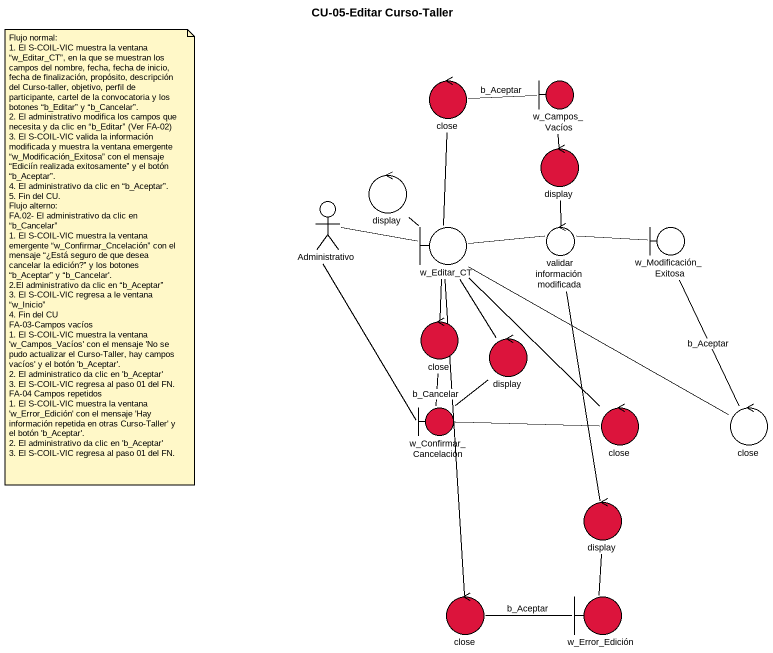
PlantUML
@startuml
title CU-05-Editar Curso-Taller
control close #DC143C
boundary w_Campos_Vacíos #DC143C
control display
control "display" as display_2 #DC143C
actor Administrativo
boundary w_Editar_CT
control "validar información modificada" as validar_información
boundary w_Modificación_Exitosa
control "close" as close_2 #DC143C
control "display" as display_3 #DC143C
boundary w_Confirmar_Cancelación #DC143C
control "close" as close_3 #DC143C
control "close" as close_4
control "display" as display_4 #DC143C
control "close" as close_5 #DC143C
boundary w_Error_Edición #DC143C
close -right- w_Campos_Vacíos : b_Aceptar
w_Campos_Vacíos -- display_2
display -- w_Editar_CT
display_2 -- validar_información
Administrativo -right- w_Editar_CT
Administrativo -- w_Confirmar_Cancelación
w_Editar_CT -up- close
w_Editar_CT -right- validar_información
w_Editar_CT -- display_3
w_Editar_CT -- close_3
w_Editar_CT -- close_4
w_Editar_CT -- close_5
validar_información -right- w_Modificación_Exitosa
validar_información -- display_4
close_2 -up- w_Editar_CT
display_3 -- w_Confirmar_Cancelación
w_Confirmar_Cancelación -up- close_2 : b_Cancelar
w_Confirmar_Cancelación -right- close_3
close_4 -up- w_Modificación_Exitosa : b_Aceptar
display_4 -- w_Error_Edición
close_5 -right- w_Error_Edición : b_Aceptar
note as N1
  Flujo normal:
  1. El S-COIL-VIC muestra la ventana “w_Editar_CT”, en la que se muestran los campos del nombre, fecha, fecha de inicio, fecha de finalización, propósito, descripción del Curso-taller, objetivo, perfil de participante, cartel de la convocatoria y los botones “b_Editar” y “b_Cancelar”.
  2. El administrativo modifica los campos que necesita y da clic en “b_Editar” (Ver FA-02)
  3. El S-COIL-VIC valida la información modificada y muestra la ventana emergente “w_Modificación_Exitosa” con el mensaje “Ediciín realizada exitosamente” y el botón “b_Aceptar”.
  4. El administrativo da clic en “b_Aceptar”.
  5. Fin del CU.
  Flujo alterno:
  FA.02- El administrativo da clic en “b_Cancelar”
  1. El S-COIL-VIC muestra la ventana emergente “w_Confirmar_Cncelación” con el mensaje “¿Está seguro de que desea cancelar la edición?” y los botones “b_Aceptar” y “b_Cancelar'.
  2.El administrativo da clic en “b_Aceptar”
  3. El S-COIL-VIC regresa a le ventana “w_Inicio”
  4. Fin del CU
  FA-03-Campos vacíos
  1. El S-COIL-VIC muestra la ventana 'w_Campos_Vacíos' con el mensaje 'No se pudo actualizar el Curso-Taller, hay campos vacíos' y el botón 'b_Aceptar'.
  2. El administratico da clic en 'b_Aceptar'
  3. El S-COIL-VIC regresa al paso 01 del FN.
  FA-04 Campos repetidos
  1. El S-COIL-VIC muestra la ventana 'w_Error_Edición' con el mensaje 'Hay información repetida en otras Curso-Taller' y el botón 'b_Aceptar'.
  2. El administrativo da clic en 'b_Aceptar'
  3. El S-COIL-VIC regresa al paso 01 del FN.
end note
@enduml
